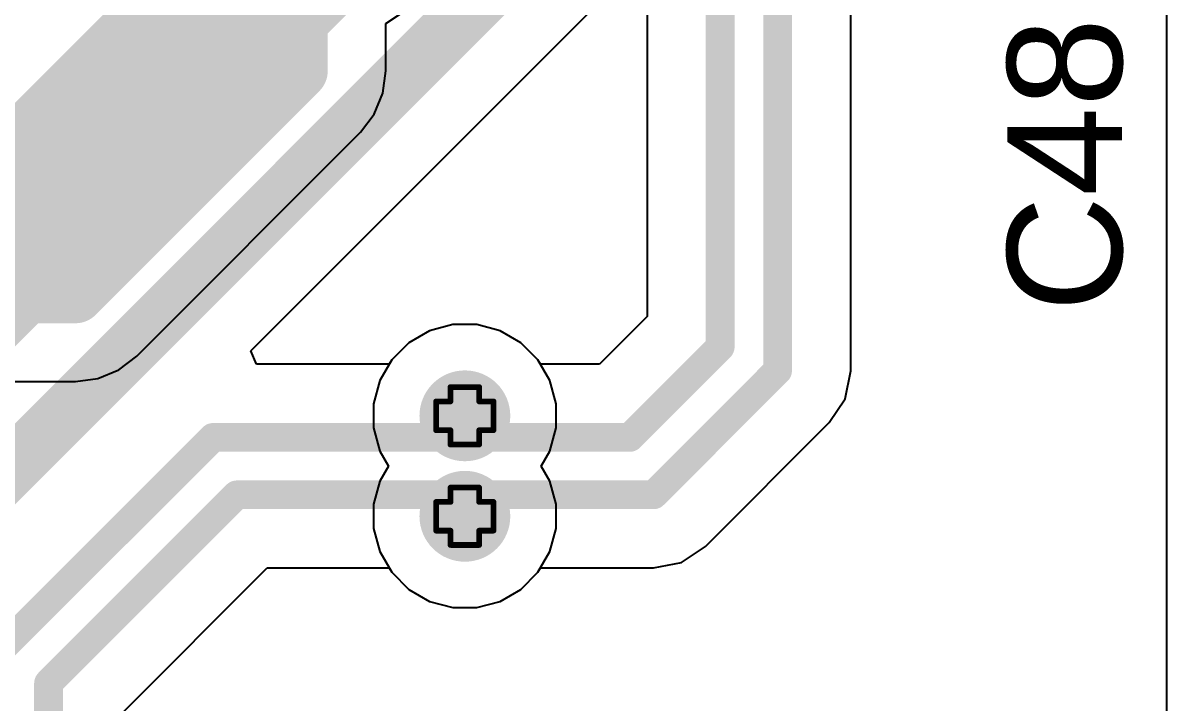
# Model space of a CAD drawing. Header units: inches. Extents: x -60 to 307, y -25 to 134.
# Drawn here: x 3.12 to 13.32, y 33.96 to 39.98 of the extents above; entities that cross this region are included whole.
import ezdxf

# ---------------------------------------------------------------- set-up
doc = ezdxf.new("R2010")
doc.units = ezdxf.units.IN
for name, color, linetype in [('BOARD OUTLINE', 216, 'Continuous'), ('Bottom Layer', 5, 'Continuous'), ('Bottom Solder', 6, 'Continuous'), ('Drill Drawing', 1, 'Continuous'), ('Top Layer', 1, 'Continuous'), ('Top Overlay', 2, 'Continuous'), ('Top Solder', 216, 'Continuous'), ('Via Holes', 16, 'Continuous')]:
    doc.layers.add(name, color=color, linetype=linetype)
doc.styles.add('Arial', font='', dxfattribs={"height": 0.2})
doc.styles.get('Arial').set_extended_font_data('Arial')

msp = doc.modelspace()

# ---------------------------------------------------------------- hatches: boundary and pattern name
at = {"layer": 'Bottom Layer'}
h = msp.add_hatch(color=5, dxfattribs=at)
edge = h.paths.add_edge_path()
edge.add_arc((7.036, 36.5), 0.3, 0, 360)
h = msp.add_hatch(color=5, dxfattribs=at)
edge = h.paths.add_edge_path()
edge.add_arc((7.036, 35.611), 0.3, 0, 360)
at = {"layer": 'Bottom Solder'}
h = msp.add_hatch(color=6, dxfattribs=at)
edge = h.paths.add_edge_path()
edge.add_arc((7.036, 36.5), 0.402, 0, 360)
h = msp.add_hatch(color=6, dxfattribs=at)
edge = h.paths.add_edge_path()
edge.add_arc((7.036, 35.611), 0.402, 0, 360)
at = {"layer": 'Top Layer'}
h = msp.add_hatch(color=1, dxfattribs=at)
edge = h.paths.add_edge_path()
edge.add_arc((7.036, 36.5), 0.3, 0, 360)
h = msp.add_hatch(color=1, dxfattribs=at)
edge = h.paths.add_edge_path()
edge.add_arc((7.036, 35.611), 0.3, 0, 360)
at = {"layer": 'Top Solder'}
h = msp.add_hatch(color=216, dxfattribs=at)
edge = h.paths.add_edge_path()
edge.add_arc((7.036, 36.5), 0.402, 0, 360)
h = msp.add_hatch(color=216, dxfattribs=at)
edge = h.paths.add_edge_path()
edge.add_arc((7.036, 35.611), 0.402, 0, 360)
at = {"layer": 'Via Holes'}
h = msp.add_hatch(color=7, dxfattribs=at)
edge = h.paths.add_edge_path()
edge.add_arc((7.036, 36.5), 0.15, 0, 360)
h = msp.add_hatch(color=7, dxfattribs=at)
edge = h.paths.add_edge_path()
edge.add_arc((7.036, 35.611), 0.15, 0, 360)

# ---------------------------------------------------------------- linework, layer by layer
at = {"layer": 'BOARD OUTLINE'}
msp.add_lwpolyline([(33.89, 54.238, 0.254, 0.254, -6.230382), (11.984, 54.26, 0.254, 0.254, 0)], format="xyseb", dxfattribs=at)
at = {"layer": 'Bottom Layer'}
for p, q in [((5.141, 37.074), (9.668, 41.602)), ((6.724, 37.253), (6.54, 37.146)), ((6.929, 37.308), (6.724, 37.253)), ((7.142, 37.308), (6.929, 37.308)), ((7.348, 37.253), (7.142, 37.308)), ((7.532, 37.146), (7.348, 37.253)), ((6.54, 37.146), (6.389, 36.996)), ((7.682, 36.996), (7.532, 37.146)), ((5.19, 36.957), (5.141, 37.074)), ((6.367, 36.957), (5.19, 36.957)), ((6.389, 36.996), (6.367, 36.957)), ((7.789, 36.812), (7.682, 36.996)), ((7.844, 36.606), (7.789, 36.812)), ((7.844, 36.393), (7.844, 36.606)), ((7.789, 36.188), (7.844, 36.393)), ((7.712, 36.055), (7.789, 36.188)), ((7.789, 35.923), (7.712, 36.055)), ((7.844, 35.717), (7.789, 35.923)), ((7.844, 35.504), (7.844, 35.717)), ((7.789, 35.299), (7.844, 35.504)), ((7.682, 35.115), (7.789, 35.299)), ((3.998, 33.867), (5.285, 35.154)), ((5.285, 35.154), (6.367, 35.154)), ((6.367, 35.154), (6.389, 35.115)), ((6.389, 35.115), (6.54, 34.964)), ((7.532, 34.964), (7.682, 35.115)), ((6.54, 34.964), (6.724, 34.858)), ((7.348, 34.858), (7.532, 34.964)), ((6.724, 34.858), (6.929, 34.803)), ((6.929, 34.803), (7.142, 34.803)), ((7.142, 34.803), (7.348, 34.858))]:
    msp.add_line(p, q, dxfattribs=at)
for points in [[(0.279, 33.299, 0.508, 0.508, 0), (9.35, 42.37, 0.508, 0.508, 0)], [(-2.822, 32.317, 1.524, 1.524, 0), (5.601, 40.74, 1.524, 1.524, 0)], [(6.845, 36.309, 0.254, 0.254, 0), (7.036, 36.5, 0.254, 0.254, 0)], [(2.842, 34.346, 0.254, 0.254, 0), (4.806, 36.309, 0.254, 0.254, 0)], [(4.806, 36.309, 0.254, 0.254, 0), (6.845, 36.309, 0.254, 0.254, 0)], [(3.35, 34.135, 0.254, 0.254, 0), (5.016, 35.801, 0.254, 0.254, 0)], [(5.016, 35.801, 0.254, 0.254, 0), (6.845, 35.801, 0.254, 0.254, 0)], [(6.845, 35.801, 0.254, 0.254, 0), (7.036, 35.611, 0.254, 0.254, 0)], [(3.35, 29.708, 0.254, 0.254, 0), (3.35, 34.135, 0.254, 0.254, 0)]]:
    msp.add_lwpolyline(points, format="xyseb", dxfattribs=at)
for points in [[(6.972, 36.5, 0.127, 0.127, 1), (7.099, 36.5, 0.127, 0.127, 1)], [(4.743, 36.309, 0.127, 0.127, 1), (4.87, 36.309, 0.127, 0.127, 1)], [(4.743, 36.309, 0.127, 0.127, 1), (4.87, 36.309, 0.127, 0.127, 1)], [(6.782, 36.309, 0.127, 0.127, 1), (6.909, 36.309, 0.127, 0.127, 1)], [(6.782, 36.309, 0.127, 0.127, 1), (6.909, 36.309, 0.127, 0.127, 1)], [(4.953, 35.801, 0.127, 0.127, 1), (5.08, 35.801, 0.127, 0.127, 1)], [(4.953, 35.801, 0.127, 0.127, 1), (5.08, 35.801, 0.127, 0.127, 1)], [(6.782, 35.801, 0.127, 0.127, 1), (6.909, 35.801, 0.127, 0.127, 1)], [(6.782, 35.801, 0.127, 0.127, 1), (6.909, 35.801, 0.127, 0.127, 1)], [(6.972, 35.611, 0.127, 0.127, 1), (7.099, 35.611, 0.127, 0.127, 1)], [(3.287, 34.135, 0.127, 0.127, 1), (3.414, 34.135, 0.127, 0.127, 1)], [(3.287, 34.135, 0.127, 0.127, 1), (3.414, 34.135, 0.127, 0.127, 1)]]:
    msp.add_lwpolyline(points, format="xyseb", close=True, dxfattribs=at)
at = {"layer": 'Drill Drawing'}
for points in [[(6.909, 36.627, 0.0508, 0.0508, 0), (6.909, 36.754, 0.0508, 0.0508, 0)], [(6.909, 36.754, 0.0508, 0.0508, 0), (7.163, 36.754, 0.0508, 0.0508, 0)], [(7.163, 36.627, 0.0508, 0.0508, 0), (7.163, 36.754, 0.0508, 0.0508, 0)], [(6.782, 36.373, 0.0508, 0.0508, 0), (6.782, 36.627, 0.0508, 0.0508, 0)], [(6.782, 36.627, 0.0508, 0.0508, 0), (6.909, 36.627, 0.0508, 0.0508, 0)], [(7.163, 36.627, 0.0508, 0.0508, 0), (7.29, 36.627, 0.0508, 0.0508, 0)], [(7.29, 36.373, 0.0508, 0.0508, 0), (7.29, 36.627, 0.0508, 0.0508, 0)], [(6.782, 36.373, 0.0508, 0.0508, 0), (6.909, 36.373, 0.0508, 0.0508, 0)], [(6.909, 36.246, 0.0508, 0.0508, 0), (6.909, 36.373, 0.0508, 0.0508, 0)], [(7.163, 36.373, 0.0508, 0.0508, 0), (7.29, 36.373, 0.0508, 0.0508, 0)], [(7.163, 36.246, 0.0508, 0.0508, 0), (7.163, 36.373, 0.0508, 0.0508, 0)], [(6.909, 36.246, 0.0508, 0.0508, 0), (7.163, 36.246, 0.0508, 0.0508, 0)], [(6.909, 35.738, 0.0508, 0.0508, 0), (6.909, 35.865, 0.0508, 0.0508, 0)], [(6.909, 35.865, 0.0508, 0.0508, 0), (7.163, 35.865, 0.0508, 0.0508, 0)], [(7.163, 35.738, 0.0508, 0.0508, 0), (7.163, 35.865, 0.0508, 0.0508, 0)], [(6.782, 35.484, 0.0508, 0.0508, 0), (6.782, 35.738, 0.0508, 0.0508, 0)], [(6.782, 35.738, 0.0508, 0.0508, 0), (6.909, 35.738, 0.0508, 0.0508, 0)], [(7.163, 35.738, 0.0508, 0.0508, 0), (7.29, 35.738, 0.0508, 0.0508, 0)], [(7.29, 35.484, 0.0508, 0.0508, 0), (7.29, 35.738, 0.0508, 0.0508, 0)], [(6.782, 35.484, 0.0508, 0.0508, 0), (6.909, 35.484, 0.0508, 0.0508, 0)], [(6.909, 35.357, 0.0508, 0.0508, 0), (6.909, 35.484, 0.0508, 0.0508, 0)], [(7.163, 35.484, 0.0508, 0.0508, 0), (7.29, 35.484, 0.0508, 0.0508, 0)], [(7.163, 35.357, 0.0508, 0.0508, 0), (7.163, 35.484, 0.0508, 0.0508, 0)], [(6.909, 35.357, 0.0508, 0.0508, 0), (7.163, 35.357, 0.0508, 0.0508, 0)]]:
    msp.add_lwpolyline(points, format="xyseb", dxfattribs=at)
for points in [[(6.896, 36.754, 0.0254, 0.0254, 1), (6.921, 36.754, 0.0254, 0.0254, 1)], [(6.896, 36.754, 0.0254, 0.0254, 1), (6.921, 36.754, 0.0254, 0.0254, 1)], [(7.15, 36.754, 0.0254, 0.0254, 1), (7.175, 36.754, 0.0254, 0.0254, 1)], [(7.15, 36.754, 0.0254, 0.0254, 1), (7.175, 36.754, 0.0254, 0.0254, 1)], [(6.769, 36.627, 0.0254, 0.0254, 1), (6.795, 36.627, 0.0254, 0.0254, 1)], [(6.769, 36.627, 0.0254, 0.0254, 1), (6.795, 36.627, 0.0254, 0.0254, 1)], [(6.896, 36.627, 0.0254, 0.0254, 1), (6.921, 36.627, 0.0254, 0.0254, 1)], [(6.896, 36.627, 0.0254, 0.0254, 1), (6.921, 36.627, 0.0254, 0.0254, 1)], [(7.15, 36.627, 0.0254, 0.0254, 1), (7.175, 36.627, 0.0254, 0.0254, 1)], [(7.15, 36.627, 0.0254, 0.0254, 1), (7.175, 36.627, 0.0254, 0.0254, 1)], [(7.277, 36.627, 0.0254, 0.0254, 1), (7.302, 36.627, 0.0254, 0.0254, 1)], [(7.277, 36.627, 0.0254, 0.0254, 1), (7.302, 36.627, 0.0254, 0.0254, 1)], [(6.769, 36.373, 0.0254, 0.0254, 1), (6.795, 36.373, 0.0254, 0.0254, 1)], [(6.769, 36.373, 0.0254, 0.0254, 1), (6.795, 36.373, 0.0254, 0.0254, 1)], [(6.896, 36.373, 0.0254, 0.0254, 1), (6.921, 36.373, 0.0254, 0.0254, 1)], [(6.896, 36.373, 0.0254, 0.0254, 1), (6.921, 36.373, 0.0254, 0.0254, 1)], [(7.15, 36.373, 0.0254, 0.0254, 1), (7.175, 36.373, 0.0254, 0.0254, 1)], [(7.15, 36.373, 0.0254, 0.0254, 1), (7.175, 36.373, 0.0254, 0.0254, 1)], [(7.277, 36.373, 0.0254, 0.0254, 1), (7.302, 36.373, 0.0254, 0.0254, 1)], [(7.277, 36.373, 0.0254, 0.0254, 1), (7.302, 36.373, 0.0254, 0.0254, 1)], [(6.896, 36.246, 0.0254, 0.0254, 1), (6.921, 36.246, 0.0254, 0.0254, 1)], [(6.896, 36.246, 0.0254, 0.0254, 1), (6.921, 36.246, 0.0254, 0.0254, 1)], [(7.15, 36.246, 0.0254, 0.0254, 1), (7.175, 36.246, 0.0254, 0.0254, 1)], [(7.15, 36.246, 0.0254, 0.0254, 1), (7.175, 36.246, 0.0254, 0.0254, 1)], [(6.896, 35.865, 0.0254, 0.0254, 1), (6.921, 35.865, 0.0254, 0.0254, 1)], [(6.896, 35.865, 0.0254, 0.0254, 1), (6.921, 35.865, 0.0254, 0.0254, 1)], [(7.15, 35.865, 0.0254, 0.0254, 1), (7.175, 35.865, 0.0254, 0.0254, 1)], [(7.15, 35.865, 0.0254, 0.0254, 1), (7.175, 35.865, 0.0254, 0.0254, 1)], [(6.769, 35.738, 0.0254, 0.0254, 1), (6.795, 35.738, 0.0254, 0.0254, 1)], [(6.769, 35.738, 0.0254, 0.0254, 1), (6.795, 35.738, 0.0254, 0.0254, 1)], [(6.896, 35.738, 0.0254, 0.0254, 1), (6.921, 35.738, 0.0254, 0.0254, 1)], [(6.896, 35.738, 0.0254, 0.0254, 1), (6.921, 35.738, 0.0254, 0.0254, 1)], [(7.15, 35.738, 0.0254, 0.0254, 1), (7.175, 35.738, 0.0254, 0.0254, 1)], [(7.15, 35.738, 0.0254, 0.0254, 1), (7.175, 35.738, 0.0254, 0.0254, 1)], [(7.277, 35.738, 0.0254, 0.0254, 1), (7.302, 35.738, 0.0254, 0.0254, 1)], [(7.277, 35.738, 0.0254, 0.0254, 1), (7.302, 35.738, 0.0254, 0.0254, 1)], [(6.769, 35.484, 0.0254, 0.0254, 1), (6.795, 35.484, 0.0254, 0.0254, 1)], [(6.769, 35.484, 0.0254, 0.0254, 1), (6.795, 35.484, 0.0254, 0.0254, 1)], [(6.896, 35.484, 0.0254, 0.0254, 1), (6.921, 35.484, 0.0254, 0.0254, 1)], [(6.896, 35.484, 0.0254, 0.0254, 1), (6.921, 35.484, 0.0254, 0.0254, 1)], [(7.15, 35.484, 0.0254, 0.0254, 1), (7.175, 35.484, 0.0254, 0.0254, 1)], [(7.15, 35.484, 0.0254, 0.0254, 1), (7.175, 35.484, 0.0254, 0.0254, 1)], [(7.277, 35.484, 0.0254, 0.0254, 1), (7.302, 35.484, 0.0254, 0.0254, 1)], [(7.277, 35.484, 0.0254, 0.0254, 1), (7.302, 35.484, 0.0254, 0.0254, 1)], [(6.896, 35.357, 0.0254, 0.0254, 1), (6.921, 35.357, 0.0254, 0.0254, 1)], [(6.896, 35.357, 0.0254, 0.0254, 1), (6.921, 35.357, 0.0254, 0.0254, 1)], [(7.15, 35.357, 0.0254, 0.0254, 1), (7.175, 35.357, 0.0254, 0.0254, 1)], [(7.15, 35.357, 0.0254, 0.0254, 1), (7.175, 35.357, 0.0254, 0.0254, 1)]]:
    msp.add_lwpolyline(points, format="xyseb", close=True, dxfattribs=at)
at = {"layer": 'Top Layer'}
for p, q in [((6.336, 39.973), (8.492, 41.4)), ((8.649, 41.377), (8.649, 37.378)), ((13.246, 40.571), (13.246, 39.301)), ((10.452, 36.899), (10.452, 40.314)), ((6.336, 39.553), (6.336, 39.973)), ((6.31, 39.354), (6.336, 39.553)), ((6.336, 39.553), (6.336, 39.553)), ((6.233, 39.169), (6.31, 39.354)), ((13.246, 39.301), (13.246, 38.031)), ((6.111, 39.01), (6.233, 39.169)), ((4.131, 37.029), (6.111, 39.01)), ((13.246, 38.031), (13.246, 36.761)), ((8.649, 37.378), (8.228, 36.957)), ((6.724, 37.253), (6.54, 37.146)), ((6.929, 37.308), (6.724, 37.253)), ((7.142, 37.308), (6.929, 37.308)), ((7.348, 37.253), (7.142, 37.308)), ((7.532, 37.146), (7.348, 37.253)), ((6.54, 37.146), (6.389, 36.996)), ((7.682, 36.996), (7.532, 37.146)), ((3.972, 36.907), (4.131, 37.029)), ((6.389, 36.996), (6.283, 36.812)), ((7.705, 36.957), (7.682, 36.996)), ((8.228, 36.957), (7.705, 36.957)), ((3.588, 36.804), (3.787, 36.831)), ((3.787, 36.831), (3.972, 36.907)), ((10.403, 36.651), (10.452, 36.899)), ((-0.201, 36.804), (3.588, 36.804)), ((6.283, 36.812), (6.228, 36.606)), ((13.246, 36.761), (13.246, 35.491)), ((10.262, 36.441), (10.403, 36.651)), ((6.228, 36.606), (6.228, 36.393)), ((9.165, 35.343), (10.262, 36.441)), ((6.228, 36.393), (6.283, 36.188)), ((6.283, 36.188), (6.359, 36.055)), ((6.359, 36.055), (6.283, 35.923)), ((6.283, 35.923), (6.228, 35.717)), ((6.228, 35.717), (6.228, 35.504)), ((6.228, 35.504), (6.283, 35.299)), ((13.246, 35.491), (13.246, 34.221)), ((6.283, 35.299), (6.389, 35.115)), ((8.954, 35.203), (9.165, 35.343)), ((8.707, 35.154), (8.954, 35.203)), ((6.389, 35.115), (6.54, 34.964)), ((7.532, 34.964), (7.682, 35.115)), ((7.682, 35.115), (7.705, 35.154)), ((7.705, 35.154), (8.707, 35.154)), ((6.54, 34.964), (6.724, 34.858)), ((7.348, 34.858), (7.532, 34.964)), ((6.724, 34.858), (6.929, 34.803)), ((6.929, 34.803), (7.142, 34.803)), ((7.142, 34.803), (7.348, 34.858)), ((13.246, 34.221), (13.246, 32.693))]:
    msp.add_line(p, q, dxfattribs=at)
for points in [[(9.804, 36.899, 0.254, 0.254, 0), (9.804, 43.061, 0.254, 0.254, 0)], [(9.296, 37.109, 0.254, 0.254, 0), (9.296, 42.85, 0.254, 0.254, 0)], [(5.568, 39.553, 0.508, 0.508, 0), (5.568, 40.63, 0.508, 0.508, 0)], [(3.588, 37.573, 0.508, 0.508, 0), (5.568, 39.553, 0.508, 0.508, 0)], [(-0.477, 37.573, 0.508, 0.508, 0), (3.588, 37.573, 0.508, 0.508, 0)], [(8.496, 36.309, 0.254, 0.254, 0), (9.296, 37.109, 0.254, 0.254, 0)], [(8.707, 35.801, 0.254, 0.254, 0), (9.804, 36.899, 0.254, 0.254, 0)], [(7.036, 36.5, 0.254, 0.254, 0), (7.226, 36.309, 0.254, 0.254, 0)], [(7.226, 36.309, 0.254, 0.254, 0), (8.496, 36.309, 0.254, 0.254, 0)], [(7.036, 35.611, 0.254, 0.254, 0), (7.226, 35.801, 0.254, 0.254, 0)], [(7.226, 35.801, 0.254, 0.254, 0), (8.707, 35.801, 0.254, 0.254, 0)]]:
    msp.add_lwpolyline(points, format="xyseb", dxfattribs=at)
for points in [[(5.441, 39.553, 0.254, 0.254, 1), (5.695, 39.553, 0.254, 0.254, 1)], [(5.441, 39.553, 0.254, 0.254, 1), (5.695, 39.553, 0.254, 0.254, 1)], [(3.461, 37.573, 0.254, 0.254, 1), (3.715, 37.573, 0.254, 0.254, 1)], [(3.461, 37.573, 0.254, 0.254, 1), (3.715, 37.573, 0.254, 0.254, 1)], [(9.233, 37.109, 0.127, 0.127, 1), (9.36, 37.109, 0.127, 0.127, 1)], [(9.233, 37.109, 0.127, 0.127, 1), (9.36, 37.109, 0.127, 0.127, 1)], [(9.741, 36.899, 0.127, 0.127, 1), (9.868, 36.899, 0.127, 0.127, 1)], [(9.741, 36.899, 0.127, 0.127, 1), (9.868, 36.899, 0.127, 0.127, 1)], [(6.972, 36.5, 0.127, 0.127, 1), (7.099, 36.5, 0.127, 0.127, 1)], [(7.163, 36.309, 0.127, 0.127, 1), (7.29, 36.309, 0.127, 0.127, 1)], [(7.163, 36.309, 0.127, 0.127, 1), (7.29, 36.309, 0.127, 0.127, 1)], [(8.433, 36.309, 0.127, 0.127, 1), (8.56, 36.309, 0.127, 0.127, 1)], [(8.433, 36.309, 0.127, 0.127, 1), (8.56, 36.309, 0.127, 0.127, 1)], [(7.163, 35.801, 0.127, 0.127, 1), (7.29, 35.801, 0.127, 0.127, 1)], [(7.163, 35.801, 0.127, 0.127, 1), (7.29, 35.801, 0.127, 0.127, 1)], [(8.643, 35.801, 0.127, 0.127, 1), (8.77, 35.801, 0.127, 0.127, 1)], [(8.643, 35.801, 0.127, 0.127, 1), (8.77, 35.801, 0.127, 0.127, 1)], [(6.972, 35.611, 0.127, 0.127, 1), (7.099, 35.611, 0.127, 0.127, 1)]]:
    msp.add_lwpolyline(points, format="xyseb", close=True, dxfattribs=at)

# ---------------------------------------------------------------- texts
at = {"layer": 'Top Overlay', "style": 'Arial'}
msp.add_text('C48', height=1.016, rotation=90, dxfattribs=at).set_placement((12.853, 37.419))

doc.saveas('drawing.dxf')
